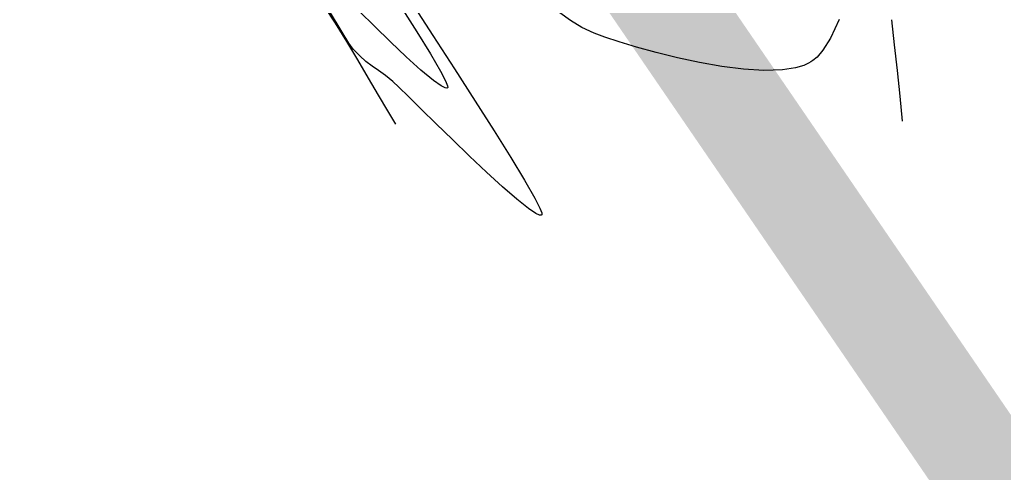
# Model space of a CAD drawing. Header units: feet. Extents: x 26064 to 27719, y 16802 to 28989.
# Drawn here: x 27590.3 to 27665.9, y 17671.8 to 17706.6 of the extents above; entities that cross this region are included whole.
import ezdxf

# ---------------------------------------------------------------- set-up
doc = ezdxf.new("R2010")
doc.units = ezdxf.units.FT
doc.header["$LTSCALE"] = 50
doc.header["$MEASUREMENT"] = 0
doc.linetypes.add('HIDDEN', pattern=[0.375, 0.25, -0.125])
doc.linetypes.add('HIDN25', pattern=[0.0938, 0.0625, -0.0313])
for name, color, linetype in [('CONT-MJR', 160, 'HIDDEN'), ('CONT-MNR', 55, 'HIDN25'), ('WATER', 5, 'Continuous')]:
    doc.layers.add(name, color=color, linetype=linetype)

msp = doc.modelspace()

# ---------------------------------------------------------------- linework, layer by layer
at = {"layer": 'CONT-MJR', "color": 7}
for p, q in [((27620.35617, 17708.00744, 640), (27622.04356, 17705.40785, 640)), ((27614.99341, 17705.78503, 640), (27614.17592, 17707.1551, 640)), ((27632.58374, 17706.55716, 640), (27631.77277, 17707.14665, 640)), ((27633.46078, 17706.02355, 640), (27632.58374, 17706.55716, 640)), ((27653.19797, 17706.62377, 640), (27652.53327, 17705.20355, 640)), ((27615.58658, 17704.82593, 640), (27614.99341, 17705.78503, 640)), ((27634.41021, 17705.57577, 640), (27633.46078, 17706.02355, 640)), ((27635.22856, 17705.27311, 640), (27634.41021, 17705.57577, 640)), ((27615.92146, 17704.34732, 640), (27615.58658, 17704.82593, 640)), ((27622.04356, 17705.40785, 640), (27623.70337, 17702.84086, 640)), ((27636.33053, 17704.90841, 640), (27635.22856, 17705.27311, 640)), ((27637.66195, 17704.50678, 640), (27636.33053, 17704.90841, 640)), ((27652.53327, 17705.20355, 640), (27651.96064, 17704.28759, 640)), ((27616.42395, 17703.83636, 640), (27615.92146, 17704.34732, 640)), ((27639.16863, 17704.09333, 640), (27637.66195, 17704.50678, 640)), ((27640.7964, 17703.69318, 640), (27639.16863, 17704.09333, 640)), ((27651.96064, 17704.28759, 640), (27651.50652, 17703.75536, 640)), ((27616.90574, 17703.42244, 640), (27616.42395, 17703.83636, 640)), ((27617.38355, 17703.06255, 640), (27616.90574, 17703.42244, 640)), ((27642.49109, 17703.33146, 640), (27640.7964, 17703.69318, 640)), ((27644.19852, 17703.03327, 640), (27642.49109, 17703.33146, 640)), ((27650.86225, 17703.27893, 640), (27650.4896, 17703.11266, 640)), ((27651.0307, 17703.37452, 640), (27650.86225, 17703.27893, 640)), ((27651.19175, 17703.4836, 640), (27651.0307, 17703.37452, 640)), ((27651.50652, 17703.75536, 640), (27651.19175, 17703.4836, 640)), ((27617.87414, 17702.71366, 640), (27617.38355, 17703.06255, 640)), ((27618.39423, 17702.33272, 640), (27617.87414, 17702.71366, 640)), ((27623.70337, 17702.84086, 640), (27625.28606, 17700.37619, 640)), ((27645.86452, 17702.82374, 640), (27644.19852, 17703.03327, 640)), ((27647.43492, 17702.72798, 640), (27645.86452, 17702.82374, 640)), ((27648.85553, 17702.77112, 640), (27647.43492, 17702.72798, 640)), ((27649.84777, 17702.9225, 640), (27648.85553, 17702.77112, 640)), ((27650.4896, 17703.11266, 640), (27649.84777, 17702.9225, 640)), ((27618.96058, 17701.87672, 640), (27618.39423, 17702.33272, 640)), ((27619.42205, 17701.45069, 640), (27618.96058, 17701.87672, 640)), ((27620.17165, 17700.72488, 640), (27619.42205, 17701.45069, 640)), ((27621.14971, 17699.76594, 640), (27620.17165, 17700.72488, 640)), ((27625.28606, 17700.37619, 640), (27626.74211, 17698.08351, 640)), ((27622.29657, 17698.6405, 640), (27621.14971, 17699.76594, 640)), ((27623.55257, 17697.41519, 640), (27622.29657, 17698.6405, 640)), ((27626.74211, 17698.08351, 640), (27628.02198, 17696.03252, 640)), ((27624.85805, 17696.15667, 640), (27623.55257, 17697.41519, 640)), ((27626.15336, 17694.93156, 640), (27624.85805, 17696.15667, 640)), ((27628.02198, 17696.03252, 640), (27629.07615, 17694.29293, 640)), ((27627.37883, 17693.80649, 640), (27626.15336, 17694.93156, 640)), ((27629.07615, 17694.29293, 640), (27629.85508, 17692.93443, 640)), ((27628.4748, 17692.84811, 640), (27627.37883, 17693.80649, 640)), ((27629.3816, 17692.12306, 640), (27628.4748, 17692.84811, 640)), ((27629.85508, 17692.93443, 640), (27630.24677, 17692.16884, 640)), ((27629.93076, 17691.75579, 640), (27629.3816, 17692.12306, 640)), ((27630.24677, 17692.16884, 640), (27630.38887, 17691.80545, 640)), ((27630.21975, 17691.62684, 640), (27629.93076, 17691.75579, 640)), ((27630.34674, 17691.61864, 640), (27630.21975, 17691.62684, 640)), ((27630.3891, 17691.63946, 640), (27630.34674, 17691.61864, 640)), ((27630.38887, 17691.80545, 640), (27630.40545, 17691.67193, 640)), ((27630.40545, 17691.67193, 640), (27630.3891, 17691.63946, 640))]:
    msp.add_line(p, q, dxfattribs=at)
at = {"layer": 'CONT-MNR', "color": 7, "extrusion": (0.83642, 0.548089, 0)}
msp.add_line((27614.57097, 17706.3423, 641), (27613.72033, 17707.64044, 641), dxfattribs=at)
at = {"layer": 'CONT-MNR', "color": 7, "extrusion": (0.70307, 0.711121, 0)}
msp.add_line((27617.55106, 17706.11865, 639), (27616.39694, 17707.25969, 639), dxfattribs=at)
at = {"layer": 'CONT-MNR', "color": 7}
for p, q in [((27619.56416, 17707.65773, 639), (27620.80515, 17705.69573, 639)), ((27615.43038, 17704.95804, 641), (27614.57097, 17706.3423, 641)), ((27616.27936, 17703.5405, 641), (27615.43038, 17704.95804, 641)), ((27657.42132, 17704.69328, 641), (27657.6438, 17702.71465, 641)), ((27622.07308, 17701.95103, 639), (27621.11661, 17702.74995, 639)), ((27657.6438, 17702.71465, 641), (27657.85865, 17700.74428, 641)), ((27617.86927, 17700.81698, 641), (27617.09872, 17702.14253, 641)), ((27623.01269, 17701.91807, 639), (27623.1572, 17701.55593, 639)), ((27622.97548, 17701.38215, 639), (27622.66263, 17701.53423, 639)), ((27619.1872, 17698.59455, 641), (27618.57183, 17699.61671, 641))]:
    msp.add_line(p, q, dxfattribs=at)
at = {"layer": 'CONT-MNR', "color": 7, "extrusion": (0.994249, 0.107095, 0)}
msp.add_line((27657.21391, 17706.61881, 641), (27657.42132, 17704.69328, 641), dxfattribs=at)
at = {"layer": 'CONT-MNR', "color": 7, "extrusion": (-0.697845, -0.716249, 0)}
msp.add_line((27618.77566, 17704.92551, 639), (27617.55106, 17706.11865, 639), dxfattribs=at)
at = {"layer": 'CONT-MNR', "color": 7, "extrusion": (0.851885, 0.523729, 0)}
msp.add_line((27620.80515, 17705.69573, 639), (27621.84226, 17704.0088, 639), dxfattribs=at)
at = {"layer": 'CONT-MNR', "color": 7, "extrusion": (0.68846, 0.725275, 0)}
msp.add_line((27619.99083, 17703.77202, 639), (27618.77566, 17704.92551, 639), dxfattribs=at)
at = {"layer": 'CONT-MNR', "color": 7, "extrusion": (0.864175, 0.503191, 0)}
msp.add_line((27621.84226, 17704.0088, 639), (27622.61828, 17702.67606, 639), dxfattribs=at)
at = {"layer": 'CONT-MNR', "color": 7, "extrusion": (0.862735, 0.505656, 0)}
msp.add_line((27617.09872, 17702.14253, 641), (27616.27936, 17703.5405, 641), dxfattribs=at)
at = {"layer": 'CONT-MNR', "color": 7, "extrusion": (-0.672181, -0.740387, 0)}
msp.add_line((27621.11661, 17702.74995, 639), (27619.99083, 17703.77202, 639), dxfattribs=at)
at = {"layer": 'CONT-MNR', "color": 7, "extrusion": (0.887098, 0.461582, 0)}
msp.add_line((27622.61828, 17702.67606, 639), (27623.01269, 17701.91807, 639), dxfattribs=at)
at = {"layer": 'CONT-MNR', "color": 7, "extrusion": (-0.577286, -0.816542, 0)}
msp.add_line((27622.66263, 17701.53423, 639), (27622.07308, 17701.95103, 639), dxfattribs=at)
at = {"layer": 'CONT-MNR', "color": 7, "extrusion": (-0.100934, -0.994893, 0)}
msp.add_line((27623.11288, 17701.36821, 639), (27622.97548, 17701.38215, 639), dxfattribs=at)
at = {"layer": 'CONT-MNR', "color": 7, "extrusion": (-0.427217, 0.904149, 0)}
msp.add_line((27623.15831, 17701.38967, 639), (27623.11288, 17701.36821, 639), dxfattribs=at)
at = {"layer": 'CONT-MNR', "color": 7, "extrusion": (0.991598, 0.129356, 0)}
msp.add_line((27623.1572, 17701.55593, 639), (27623.17464, 17701.42227, 639), dxfattribs=at)
at = {"layer": 'CONT-MNR', "color": 7, "extrusion": (0.894139, -0.44779, 0)}
msp.add_line((27623.17464, 17701.42227, 639), (27623.15831, 17701.38967, 639), dxfattribs=at)
at = {"layer": 'CONT-MNR', "color": 7, "extrusion": (0.863028, 0.505156, 0)}
msp.add_line((27618.57183, 17699.61671, 641), (27617.86927, 17700.81698, 641), dxfattribs=at)
at = {"layer": 'CONT-MNR', "color": 7, "extrusion": (0.99532, 0.096629, 0)}
msp.add_line((27657.85865, 17700.74428, 641), (27658.04318, 17698.84357, 641), dxfattribs=at)
at = {"layer": 'WATER', "color": 5, "linetype": 'Continuous', "const_width": 8, "elevation": 625, "flags": 128}
msp.add_lwpolyline([(27618.35549, 18036.3866), (27600.58754, 17994.82642), (27569.90643, 17960.42963), (27564.97689, 17953.33784), (27564.10413, 17945.70614), (27560.80611, 17886.26907), (27564.10669, 17876.67357), (27565.60697, 17872.17568), (27573.13702, 17831.92907), (27591.15263, 17787.04977), (27632.0139, 17719.43356), (27672.2278, 17660.66565), (27700.39955, 17613.74317)], dxfattribs=at)

doc.saveas('drawing.dxf')
